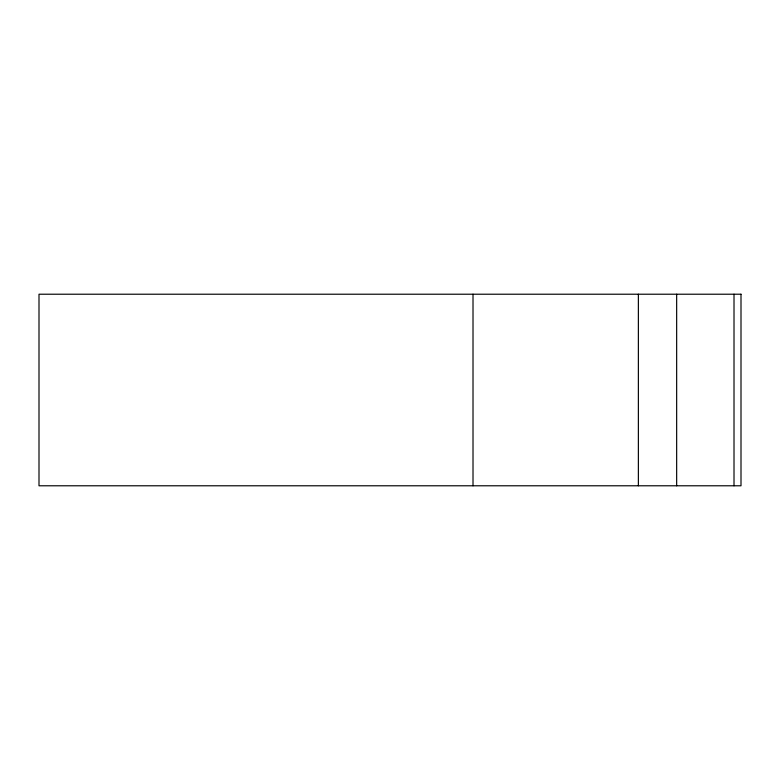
<?xml version="1.0" encoding="UTF-8"?>
<svg xmlns="http://www.w3.org/2000/svg" width="780" height="780" viewBox="0 0 780 780"><rect width="100%" height="100%" fill="white"/><g stroke="black" fill="none" stroke-linecap="round" stroke-linejoin="round"><path stroke-width="1.17" d="M734.009 294.216L734.009 485.784M676.66 294.216L676.66 485.784M638.371 294.216L638.371 485.784M473.011 294.216L473.011 485.784M741 294.216L39 294.216L39 485.784L741 485.784L741 294.216"/></g></svg>
